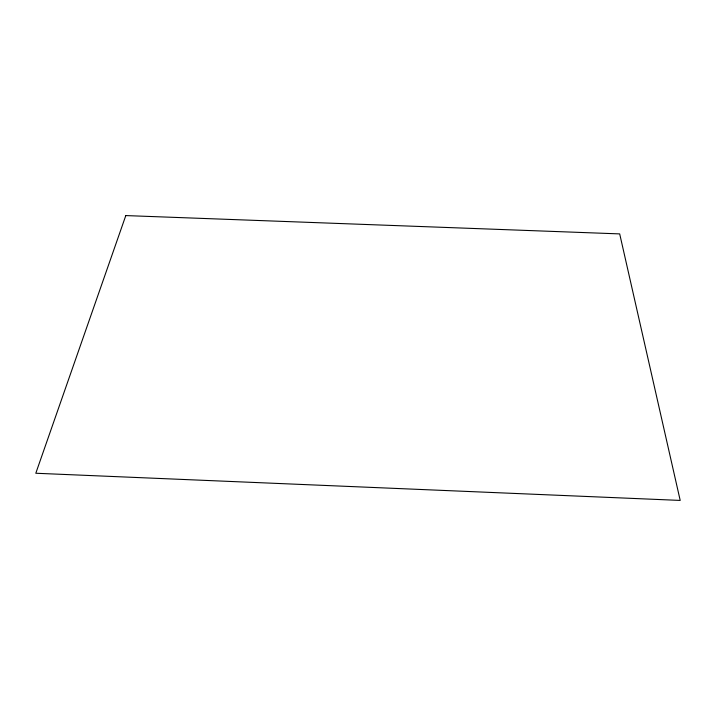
<?xml version="1.0" encoding="UTF-8"?>
<svg xmlns="http://www.w3.org/2000/svg" width="716" height="716" viewBox="0 0 716 716"><rect width="100%" height="100%" fill="white"/><g stroke="black" fill="none" stroke-linecap="round" stroke-linejoin="round"><path stroke-width="1.07" d="M125.801 215.579L35.8 473.249L680.2 500.421L619.698 233.899L125.801 215.579"/></g></svg>
